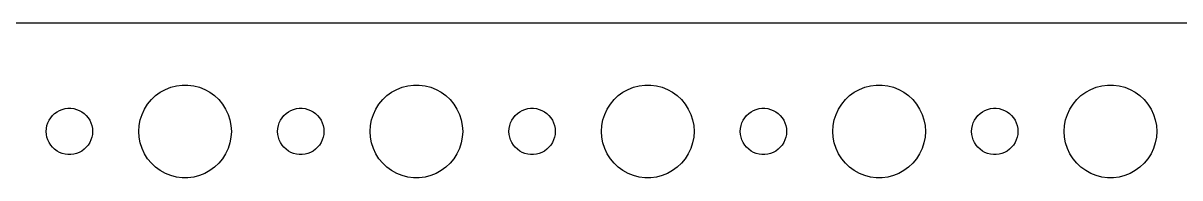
# Model space of a CAD drawing. Header units: metres. Extents: x -150 to 150, y -112 to 112.
# Drawn here: x -3 to 72, y 102 to 112 of the extents above; entities that cross this region are included whole.
import ezdxf

# ---------------------------------------------------------------- set-up
doc = ezdxf.new("R2010")
doc.units = ezdxf.units.M

msp = doc.modelspace()

# ---------------------------------------------------------------- linework, layer by layer
for p, q in [((144.814, 111.99), (-144.814, 111.99)), ((5.31308, 107.054), (5.58772, 107.312)), ((5.58772, 107.312), (5.89252, 107.533)), ((5.89252, 107.533), (6.22266, 107.714)), ((6.22266, 107.714), (6.57294, 107.853)), ((6.57294, 107.853), (6.93785, 107.947)), ((6.93785, 107.947), (7.31161, 107.994)), ((7.31161, 107.994), (7.68837, 107.994)), ((7.68837, 107.994), (8.06213, 107.947)), ((8.06213, 107.947), (8.42705, 107.853)), ((8.42705, 107.853), (8.77733, 107.714)), ((8.77733, 107.714), (9.10747, 107.533)), ((9.10747, 107.533), (9.41226, 107.312)), ((9.41226, 107.312), (9.6869, 107.054)), ((20.3131, 107.054), (20.5877, 107.312)), ((20.5877, 107.312), (20.8925, 107.533)), ((20.8925, 107.533), (21.2227, 107.714)), ((21.2227, 107.714), (21.5729, 107.853)), ((21.5729, 107.853), (21.9379, 107.947)), ((21.9379, 107.947), (22.3116, 107.994)), ((22.3116, 107.994), (22.6884, 107.994)), ((22.6884, 107.994), (23.0621, 107.947)), ((23.0621, 107.947), (23.427, 107.853)), ((23.427, 107.853), (23.7773, 107.714)), ((23.7773, 107.714), (24.1075, 107.533)), ((24.1075, 107.533), (24.4123, 107.312)), ((24.4123, 107.312), (24.6869, 107.054)), ((35.3131, 107.054), (35.5877, 107.312)), ((35.5877, 107.312), (35.8925, 107.533)), ((35.8925, 107.533), (36.2227, 107.714)), ((36.2227, 107.714), (36.5729, 107.853)), ((36.5729, 107.853), (36.9379, 107.947)), ((36.9379, 107.947), (37.3116, 107.994)), ((37.3116, 107.994), (37.6884, 107.994)), ((37.6884, 107.994), (38.0621, 107.947)), ((38.0621, 107.947), (38.427, 107.853)), ((38.427, 107.853), (38.7773, 107.714)), ((38.7773, 107.714), (39.1075, 107.533)), ((39.1075, 107.533), (39.4123, 107.312)), ((39.4123, 107.312), (39.6869, 107.054)), ((50.3131, 107.054), (50.5877, 107.312)), ((50.5877, 107.312), (50.8925, 107.533)), ((50.8925, 107.533), (51.2227, 107.714)), ((51.2227, 107.714), (51.5729, 107.853)), ((51.5729, 107.853), (51.9379, 107.947)), ((51.9379, 107.947), (52.3116, 107.994)), ((52.3116, 107.994), (52.6884, 107.994)), ((52.6884, 107.994), (53.0621, 107.947)), ((53.0621, 107.947), (53.427, 107.853)), ((53.427, 107.853), (53.7773, 107.714)), ((53.7773, 107.714), (54.1075, 107.533)), ((54.1075, 107.533), (54.4123, 107.312)), ((54.4123, 107.312), (54.6869, 107.054)), ((65.3131, 107.054), (65.5877, 107.312)), ((65.5877, 107.312), (65.8925, 107.533)), ((65.8925, 107.533), (66.2227, 107.714)), ((66.2227, 107.714), (66.573, 107.853)), ((66.573, 107.853), (66.9379, 107.947)), ((66.9379, 107.947), (67.3116, 107.994)), ((67.3116, 107.994), (67.6884, 107.994)), ((67.6884, 107.994), (68.0621, 107.947)), ((68.0621, 107.947), (68.427, 107.853)), ((68.427, 107.853), (68.7773, 107.714)), ((68.7773, 107.714), (69.1075, 107.533)), ((69.1075, 107.533), (69.4123, 107.312)), ((69.4123, 107.312), (69.6869, 107.054)), ((4.87108, 106.445), (5.07294, 106.763)), ((5.07294, 106.763), (5.31308, 107.054)), ((9.6869, 107.054), (9.92705, 106.763)), ((9.92705, 106.763), (10.1289, 106.445)), ((19.8711, 106.445), (20.0729, 106.763)), ((20.0729, 106.763), (20.3131, 107.054)), ((24.6869, 107.054), (24.927, 106.763)), ((24.927, 106.763), (25.1289, 106.445)), ((34.8711, 106.445), (35.0729, 106.763)), ((35.0729, 106.763), (35.3131, 107.054)), ((39.6869, 107.054), (39.927, 106.763)), ((39.927, 106.763), (40.1289, 106.445)), ((49.8711, 106.445), (50.0729, 106.763)), ((50.0729, 106.763), (50.3131, 107.054)), ((54.6869, 107.054), (54.927, 106.763)), ((54.927, 106.763), (55.1289, 106.445)), ((64.8711, 106.445), (65.073, 106.763)), ((65.073, 106.763), (65.3131, 107.054)), ((69.6869, 107.054), (69.927, 106.763)), ((69.927, 106.763), (70.1289, 106.445)), ((-1.31445, 105.723), (-1.21352, 105.882)), ((-1.21352, 105.882), (-1.09344, 106.027)), ((-1.09344, 106.027), (-0.95613, 106.156)), ((-0.95613, 106.156), (-0.80373, 106.266)), ((-0.80373, 106.266), (-0.63866, 106.357)), ((-0.63866, 106.357), (-0.46352, 106.427)), ((-0.46352, 106.427), (-0.28107, 106.473)), ((-0.28107, 106.473), (-0.09418, 106.497)), ((-0.09418, 106.497), (0.09418, 106.497)), ((0.09418, 106.497), (0.28107, 106.473)), ((0.28107, 106.473), (0.46352, 106.427)), ((0.46352, 106.427), (0.63866, 106.357)), ((0.63866, 106.357), (0.80373, 106.266)), ((0.80373, 106.266), (0.95613, 106.156)), ((0.95613, 106.156), (1.09344, 106.027)), ((1.09344, 106.027), (1.21352, 105.882)), ((1.21352, 105.882), (1.31445, 105.723)), ((4.59424, 105.746), (4.71066, 106.104)), ((4.71066, 106.104), (4.87108, 106.445)), ((10.1289, 106.445), (10.2893, 106.104)), ((10.2893, 106.104), (10.4057, 105.746)), ((13.6855, 105.723), (13.7865, 105.882)), ((13.7865, 105.882), (13.9065, 106.027)), ((13.9065, 106.027), (14.0439, 106.156)), ((14.0439, 106.156), (14.1963, 106.266)), ((14.1963, 106.266), (14.3613, 106.357)), ((14.3613, 106.357), (14.5365, 106.427)), ((14.5365, 106.427), (14.7189, 106.473)), ((14.7189, 106.473), (14.9058, 106.497)), ((14.9058, 106.497), (15.0942, 106.497)), ((15.0942, 106.497), (15.2811, 106.473)), ((15.2811, 106.473), (15.4635, 106.427)), ((15.4635, 106.427), (15.6387, 106.357)), ((15.6387, 106.357), (15.8037, 106.266)), ((15.8037, 106.266), (15.9561, 106.156)), ((15.9561, 106.156), (16.0934, 106.027)), ((16.0934, 106.027), (16.2135, 105.882)), ((16.2135, 105.882), (16.3145, 105.723)), ((19.5942, 105.746), (19.7107, 106.104)), ((19.7107, 106.104), (19.8711, 106.445)), ((25.1289, 106.445), (25.2893, 106.104)), ((25.2893, 106.104), (25.4057, 105.746)), ((28.6855, 105.723), (28.7865, 105.882)), ((28.7865, 105.882), (28.9065, 106.027)), ((28.9065, 106.027), (29.0439, 106.156)), ((29.0439, 106.156), (29.1963, 106.266)), ((29.1963, 106.266), (29.3613, 106.357)), ((29.3613, 106.357), (29.5365, 106.427)), ((29.5365, 106.427), (29.7189, 106.473)), ((29.7189, 106.473), (29.9058, 106.497)), ((29.9058, 106.497), (30.0942, 106.497)), ((30.0942, 106.497), (30.2811, 106.473)), ((30.2811, 106.473), (30.4635, 106.427)), ((30.4635, 106.427), (30.6387, 106.357)), ((30.6387, 106.357), (30.8037, 106.266)), ((30.8037, 106.266), (30.9561, 106.156)), ((30.9561, 106.156), (31.0934, 106.027)), ((31.0934, 106.027), (31.2135, 105.882)), ((31.2135, 105.882), (31.3145, 105.723)), ((34.5942, 105.746), (34.7107, 106.104)), ((34.7107, 106.104), (34.8711, 106.445)), ((40.1289, 106.445), (40.2893, 106.104)), ((40.2893, 106.104), (40.4057, 105.746)), ((43.6855, 105.723), (43.7865, 105.882)), ((43.7865, 105.882), (43.9065, 106.027)), ((43.9065, 106.027), (44.0439, 106.156)), ((44.0439, 106.156), (44.1963, 106.266)), ((44.1963, 106.266), (44.3613, 106.357)), ((44.3613, 106.357), (44.5365, 106.427)), ((44.5365, 106.427), (44.7189, 106.473)), ((44.7189, 106.473), (44.9058, 106.497)), ((44.9058, 106.497), (45.0942, 106.497)), ((45.0942, 106.497), (45.2811, 106.473)), ((45.2811, 106.473), (45.4635, 106.427)), ((45.4635, 106.427), (45.6387, 106.357)), ((45.6387, 106.357), (45.8037, 106.266)), ((45.8037, 106.266), (45.9561, 106.156)), ((45.9561, 106.156), (46.0934, 106.027)), ((46.0934, 106.027), (46.2135, 105.882)), ((46.2135, 105.882), (46.3145, 105.723)), ((49.5942, 105.746), (49.7107, 106.104)), ((49.7107, 106.104), (49.8711, 106.445)), ((55.1289, 106.445), (55.2893, 106.104)), ((55.2893, 106.104), (55.4057, 105.746)), ((58.6855, 105.723), (58.7865, 105.882)), ((58.7865, 105.882), (58.9065, 106.027)), ((58.9065, 106.027), (59.0439, 106.156)), ((59.0439, 106.156), (59.1963, 106.266)), ((59.1963, 106.266), (59.3613, 106.357)), ((59.3613, 106.357), (59.5365, 106.427)), ((59.5365, 106.427), (59.7189, 106.473)), ((59.7189, 106.473), (59.9058, 106.497)), ((59.9058, 106.497), (60.0942, 106.497)), ((60.0942, 106.497), (60.2811, 106.473)), ((60.2811, 106.473), (60.4635, 106.427)), ((60.4635, 106.427), (60.6387, 106.357)), ((60.6387, 106.357), (60.8037, 106.266)), ((60.8037, 106.266), (60.9561, 106.156)), ((60.9561, 106.156), (61.0934, 106.027)), ((61.0934, 106.027), (61.2135, 105.882)), ((61.2135, 105.882), (61.3145, 105.723)), ((64.5943, 105.746), (64.7107, 106.104)), ((64.7107, 106.104), (64.8711, 106.445)), ((70.1289, 106.445), (70.2893, 106.104)), ((70.2893, 106.104), (70.4057, 105.746)), ((-1.5, 105), (-1.48816, 105.188)), ((-1.48816, 104.812), (-1.5, 105)), ((-1.48816, 105.188), (-1.45287, 105.373)), ((-1.45287, 105.373), (-1.39465, 105.552)), ((-1.39465, 105.552), (-1.31445, 105.723)), ((1.31445, 105.723), (1.39465, 105.552)), ((1.39465, 105.552), (1.45287, 105.373)), ((1.45287, 105.373), (1.48816, 105.188)), ((1.48816, 105.188), (1.5, 105)), ((1.5, 105), (1.48816, 104.812)), ((4.5, 105), (4.52365, 105.376)), ((4.52365, 104.624), (4.5, 105)), ((4.52365, 105.376), (4.59424, 105.746)), ((10.4057, 105.746), (10.4763, 105.376)), ((10.4763, 105.376), (10.5, 105)), ((10.5, 105), (10.4763, 104.624)), ((13.5, 105), (13.5118, 105.188)), ((13.5118, 104.812), (13.5, 105)), ((13.5118, 105.188), (13.5471, 105.373)), ((13.5471, 105.373), (13.6053, 105.552)), ((13.6053, 105.552), (13.6855, 105.723)), ((16.3145, 105.723), (16.3947, 105.552)), ((16.3947, 105.552), (16.4529, 105.373)), ((16.4529, 105.373), (16.4882, 105.188)), ((16.4882, 105.188), (16.5, 105)), ((16.5, 105), (16.4882, 104.812)), ((19.5, 105), (19.5237, 105.376)), ((19.5237, 104.624), (19.5, 105)), ((19.5237, 105.376), (19.5942, 105.746)), ((25.4057, 105.746), (25.4763, 105.376)), ((25.4763, 105.376), (25.5, 105)), ((25.5, 105), (25.4763, 104.624)), ((28.5, 105), (28.5118, 105.188)), ((28.5118, 104.812), (28.5, 105)), ((28.5118, 105.188), (28.5471, 105.373)), ((28.5471, 105.373), (28.6053, 105.552)), ((28.6053, 105.552), (28.6855, 105.723)), ((31.3145, 105.723), (31.3947, 105.552)), ((31.3947, 105.552), (31.4529, 105.373)), ((31.4529, 105.373), (31.4882, 105.188)), ((31.4882, 105.188), (31.5, 105)), ((31.5, 105), (31.4882, 104.812)), ((34.5, 105), (34.5237, 105.376)), ((34.5237, 104.624), (34.5, 105)), ((34.5237, 105.376), (34.5942, 105.746)), ((40.4057, 105.746), (40.4763, 105.376)), ((40.4763, 105.376), (40.5, 105)), ((40.5, 105), (40.4763, 104.624)), ((43.5, 105), (43.5118, 105.188)), ((43.5118, 104.812), (43.5, 105)), ((43.5118, 105.188), (43.5471, 105.373)), ((43.5471, 105.373), (43.6053, 105.552)), ((43.6053, 105.552), (43.6855, 105.723)), ((46.3145, 105.723), (46.3947, 105.552)), ((46.3947, 105.552), (46.4529, 105.373)), ((46.4529, 105.373), (46.4882, 105.188)), ((46.4882, 105.188), (46.5, 105)), ((46.5, 105), (46.4882, 104.812)), ((49.5, 105), (49.5237, 105.376)), ((49.5237, 104.624), (49.5, 105)), ((49.5237, 105.376), (49.5942, 105.746)), ((55.4057, 105.746), (55.4763, 105.376)), ((55.4763, 105.376), (55.5, 105)), ((55.5, 105), (55.4763, 104.624)), ((58.5, 105), (58.5118, 105.188)), ((58.5118, 104.812), (58.5, 105)), ((58.5118, 105.188), (58.5471, 105.373)), ((58.5471, 105.373), (58.6053, 105.552)), ((58.6053, 105.552), (58.6855, 105.723)), ((61.3145, 105.723), (61.3947, 105.552)), ((61.3947, 105.552), (61.4529, 105.373)), ((61.4529, 105.373), (61.4882, 105.188)), ((61.4882, 105.188), (61.5, 105)), ((61.5, 105), (61.4882, 104.812)), ((64.5, 105), (64.5237, 105.376)), ((64.5237, 104.624), (64.5, 105)), ((64.5237, 105.376), (64.5943, 105.746)), ((70.4057, 105.746), (70.4763, 105.376)), ((70.4763, 105.376), (70.5, 105)), ((70.5, 105), (70.4763, 104.624)), ((-1.45287, 104.627), (-1.48816, 104.812)), ((-1.39465, 104.448), (-1.45287, 104.627)), ((-1.31445, 104.277), (-1.39465, 104.448)), ((-1.21352, 104.118), (-1.31445, 104.277)), ((1.31445, 104.277), (1.21352, 104.118)), ((1.39465, 104.448), (1.31445, 104.277)), ((1.45287, 104.627), (1.39465, 104.448)), ((1.48816, 104.812), (1.45287, 104.627)), ((4.59424, 104.254), (4.52365, 104.624)), ((4.71066, 103.896), (4.59424, 104.254)), ((10.4057, 104.254), (10.2893, 103.896)), ((10.4763, 104.624), (10.4057, 104.254)), ((13.5471, 104.627), (13.5118, 104.812)), ((13.6053, 104.448), (13.5471, 104.627)), ((13.6855, 104.277), (13.6053, 104.448)), ((13.7865, 104.118), (13.6855, 104.277)), ((16.3145, 104.277), (16.2135, 104.118)), ((16.3947, 104.448), (16.3145, 104.277)), ((16.4529, 104.627), (16.3947, 104.448)), ((16.4882, 104.812), (16.4529, 104.627)), ((19.5942, 104.254), (19.5237, 104.624)), ((19.7107, 103.896), (19.5942, 104.254)), ((25.4057, 104.254), (25.2893, 103.896)), ((25.4763, 104.624), (25.4057, 104.254)), ((28.5471, 104.627), (28.5118, 104.812)), ((28.6053, 104.448), (28.5471, 104.627)), ((28.6855, 104.277), (28.6053, 104.448)), ((28.7865, 104.118), (28.6855, 104.277)), ((31.3145, 104.277), (31.2135, 104.118)), ((31.3947, 104.448), (31.3145, 104.277)), ((31.4529, 104.627), (31.3947, 104.448)), ((31.4882, 104.812), (31.4529, 104.627)), ((34.5942, 104.254), (34.5237, 104.624)), ((34.7107, 103.896), (34.5942, 104.254)), ((40.4057, 104.254), (40.2893, 103.896)), ((40.4763, 104.624), (40.4057, 104.254)), ((43.5471, 104.627), (43.5118, 104.812)), ((43.6053, 104.448), (43.5471, 104.627)), ((43.6855, 104.277), (43.6053, 104.448)), ((43.7865, 104.118), (43.6855, 104.277)), ((46.3145, 104.277), (46.2135, 104.118)), ((46.3947, 104.448), (46.3145, 104.277)), ((46.4529, 104.627), (46.3947, 104.448)), ((46.4882, 104.812), (46.4529, 104.627)), ((49.5942, 104.254), (49.5237, 104.624)), ((49.7107, 103.896), (49.5942, 104.254)), ((55.4057, 104.254), (55.2893, 103.896)), ((55.4763, 104.624), (55.4057, 104.254)), ((58.5471, 104.627), (58.5118, 104.812)), ((58.6053, 104.448), (58.5471, 104.627)), ((58.6855, 104.277), (58.6053, 104.448)), ((58.7865, 104.118), (58.6855, 104.277)), ((61.3145, 104.277), (61.2135, 104.118)), ((61.3947, 104.448), (61.3145, 104.277)), ((61.4529, 104.627), (61.3947, 104.448)), ((61.4882, 104.812), (61.4529, 104.627)), ((64.5943, 104.254), (64.5237, 104.624)), ((64.7107, 103.896), (64.5943, 104.254)), ((70.4057, 104.254), (70.2893, 103.896)), ((70.4763, 104.624), (70.4057, 104.254)), ((-1.09344, 103.973), (-1.21352, 104.118)), ((-0.95613, 103.844), (-1.09344, 103.973)), ((-0.80373, 103.734), (-0.95613, 103.844)), ((-0.63866, 103.643), (-0.80373, 103.734)), ((-0.46352, 103.573), (-0.63866, 103.643)), ((-0.28107, 103.527), (-0.46352, 103.573)), ((-0.09418, 103.503), (-0.28107, 103.527)), ((0.09418, 103.503), (-0.09418, 103.503)), ((0.28107, 103.527), (0.09418, 103.503)), ((0.46352, 103.573), (0.28107, 103.527)), ((0.63866, 103.643), (0.46352, 103.573)), ((0.80373, 103.734), (0.63866, 103.643)), ((0.95613, 103.844), (0.80373, 103.734)), ((1.09344, 103.973), (0.95613, 103.844)), ((1.21352, 104.118), (1.09344, 103.973)), ((4.87108, 103.555), (4.71066, 103.896)), ((5.07294, 103.237), (4.87108, 103.555)), ((10.1289, 103.555), (9.92705, 103.237)), ((10.2893, 103.896), (10.1289, 103.555)), ((13.9065, 103.973), (13.7865, 104.118)), ((14.0439, 103.844), (13.9065, 103.973)), ((14.1963, 103.734), (14.0439, 103.844)), ((14.3613, 103.643), (14.1963, 103.734)), ((14.5365, 103.573), (14.3613, 103.643)), ((14.7189, 103.527), (14.5365, 103.573)), ((14.9058, 103.503), (14.7189, 103.527)), ((15.0942, 103.503), (14.9058, 103.503)), ((15.2811, 103.527), (15.0942, 103.503)), ((15.4635, 103.573), (15.2811, 103.527)), ((15.6387, 103.643), (15.4635, 103.573)), ((15.8037, 103.734), (15.6387, 103.643)), ((15.9561, 103.844), (15.8037, 103.734)), ((16.0934, 103.973), (15.9561, 103.844)), ((16.2135, 104.118), (16.0934, 103.973)), ((19.8711, 103.555), (19.7107, 103.896)), ((20.0729, 103.237), (19.8711, 103.555)), ((25.1289, 103.555), (24.927, 103.237)), ((25.2893, 103.896), (25.1289, 103.555)), ((28.9065, 103.973), (28.7865, 104.118)), ((29.0439, 103.844), (28.9065, 103.973)), ((29.1963, 103.734), (29.0439, 103.844)), ((29.3613, 103.643), (29.1963, 103.734)), ((29.5365, 103.573), (29.3613, 103.643)), ((29.7189, 103.527), (29.5365, 103.573)), ((29.9058, 103.503), (29.7189, 103.527)), ((30.0942, 103.503), (29.9058, 103.503)), ((30.2811, 103.527), (30.0942, 103.503)), ((30.4635, 103.573), (30.2811, 103.527)), ((30.6387, 103.643), (30.4635, 103.573)), ((30.8037, 103.734), (30.6387, 103.643)), ((30.9561, 103.844), (30.8037, 103.734)), ((31.0934, 103.973), (30.9561, 103.844)), ((31.2135, 104.118), (31.0934, 103.973)), ((34.8711, 103.555), (34.7107, 103.896)), ((35.0729, 103.237), (34.8711, 103.555)), ((40.1289, 103.555), (39.927, 103.237)), ((40.2893, 103.896), (40.1289, 103.555)), ((43.9065, 103.973), (43.7865, 104.118)), ((44.0439, 103.844), (43.9065, 103.973)), ((44.1963, 103.734), (44.0439, 103.844)), ((44.3613, 103.643), (44.1963, 103.734)), ((44.5365, 103.573), (44.3613, 103.643)), ((44.7189, 103.527), (44.5365, 103.573)), ((44.9058, 103.503), (44.7189, 103.527)), ((45.0942, 103.503), (44.9058, 103.503)), ((45.2811, 103.527), (45.0942, 103.503)), ((45.4635, 103.573), (45.2811, 103.527)), ((45.6387, 103.643), (45.4635, 103.573)), ((45.8037, 103.734), (45.6387, 103.643)), ((45.9561, 103.844), (45.8037, 103.734)), ((46.0934, 103.973), (45.9561, 103.844)), ((46.2135, 104.118), (46.0934, 103.973)), ((49.8711, 103.555), (49.7107, 103.896)), ((50.0729, 103.237), (49.8711, 103.555)), ((55.1289, 103.555), (54.927, 103.237)), ((55.2893, 103.896), (55.1289, 103.555)), ((58.9065, 103.973), (58.7865, 104.118)), ((59.0439, 103.844), (58.9065, 103.973)), ((59.1963, 103.734), (59.0439, 103.844)), ((59.3613, 103.643), (59.1963, 103.734)), ((59.5365, 103.573), (59.3613, 103.643)), ((59.7189, 103.527), (59.5365, 103.573)), ((59.9058, 103.503), (59.7189, 103.527)), ((60.0942, 103.503), (59.9058, 103.503)), ((60.2811, 103.527), (60.0942, 103.503)), ((60.4635, 103.573), (60.2811, 103.527)), ((60.6387, 103.643), (60.4635, 103.573)), ((60.8037, 103.734), (60.6387, 103.643)), ((60.9561, 103.844), (60.8037, 103.734)), ((61.0934, 103.973), (60.9561, 103.844)), ((61.2135, 104.118), (61.0934, 103.973)), ((64.8711, 103.555), (64.7107, 103.896)), ((65.073, 103.237), (64.8711, 103.555)), ((70.1289, 103.555), (69.927, 103.237)), ((70.2893, 103.896), (70.1289, 103.555)), ((5.31308, 102.946), (5.07294, 103.237)), ((5.58772, 102.688), (5.31308, 102.946)), ((9.6869, 102.946), (9.41226, 102.688)), ((9.92705, 103.237), (9.6869, 102.946)), ((20.3131, 102.946), (20.0729, 103.237)), ((20.5877, 102.688), (20.3131, 102.946)), ((24.6869, 102.946), (24.4123, 102.688)), ((24.927, 103.237), (24.6869, 102.946)), ((35.3131, 102.946), (35.0729, 103.237)), ((35.5877, 102.688), (35.3131, 102.946)), ((39.6869, 102.946), (39.4123, 102.688)), ((39.927, 103.237), (39.6869, 102.946)), ((50.3131, 102.946), (50.0729, 103.237)), ((50.5877, 102.688), (50.3131, 102.946)), ((54.6869, 102.946), (54.4123, 102.688)), ((54.927, 103.237), (54.6869, 102.946)), ((65.3131, 102.946), (65.073, 103.237)), ((65.5877, 102.688), (65.3131, 102.946)), ((69.6869, 102.946), (69.4123, 102.688)), ((69.927, 103.237), (69.6869, 102.946)), ((5.89252, 102.467), (5.58772, 102.688)), ((6.22266, 102.286), (5.89252, 102.467)), ((6.57294, 102.147), (6.22266, 102.286)), ((6.93785, 102.053), (6.57294, 102.147)), ((7.31161, 102.006), (6.93785, 102.053)), ((7.68837, 102.006), (7.31161, 102.006)), ((8.06213, 102.053), (7.68837, 102.006)), ((8.42705, 102.147), (8.06213, 102.053)), ((8.77733, 102.286), (8.42705, 102.147)), ((9.10747, 102.467), (8.77733, 102.286)), ((9.41226, 102.688), (9.10747, 102.467)), ((20.8925, 102.467), (20.5877, 102.688)), ((21.2227, 102.286), (20.8925, 102.467)), ((21.5729, 102.147), (21.2227, 102.286)), ((21.9379, 102.053), (21.5729, 102.147)), ((22.3116, 102.006), (21.9379, 102.053)), ((22.6884, 102.006), (22.3116, 102.006)), ((23.0621, 102.053), (22.6884, 102.006)), ((23.427, 102.147), (23.0621, 102.053)), ((23.7773, 102.286), (23.427, 102.147)), ((24.1075, 102.467), (23.7773, 102.286)), ((24.4123, 102.688), (24.1075, 102.467)), ((35.8925, 102.467), (35.5877, 102.688)), ((36.2227, 102.286), (35.8925, 102.467)), ((36.5729, 102.147), (36.2227, 102.286)), ((36.9379, 102.053), (36.5729, 102.147)), ((37.3116, 102.006), (36.9379, 102.053)), ((37.6884, 102.006), (37.3116, 102.006)), ((38.0621, 102.053), (37.6884, 102.006)), ((38.427, 102.147), (38.0621, 102.053)), ((38.7773, 102.286), (38.427, 102.147)), ((39.1075, 102.467), (38.7773, 102.286)), ((39.4123, 102.688), (39.1075, 102.467)), ((50.8925, 102.467), (50.5877, 102.688)), ((51.2227, 102.286), (50.8925, 102.467)), ((51.5729, 102.147), (51.2227, 102.286)), ((51.9379, 102.053), (51.5729, 102.147)), ((52.3116, 102.006), (51.9379, 102.053)), ((52.6884, 102.006), (52.3116, 102.006)), ((53.0621, 102.053), (52.6884, 102.006)), ((53.427, 102.147), (53.0621, 102.053)), ((53.7773, 102.286), (53.427, 102.147)), ((54.1075, 102.467), (53.7773, 102.286)), ((54.4123, 102.688), (54.1075, 102.467)), ((65.8925, 102.467), (65.5877, 102.688)), ((66.2227, 102.286), (65.8925, 102.467)), ((66.573, 102.147), (66.2227, 102.286)), ((66.9379, 102.053), (66.573, 102.147)), ((67.3116, 102.006), (66.9379, 102.053)), ((67.6884, 102.006), (67.3116, 102.006)), ((68.0621, 102.053), (67.6884, 102.006)), ((68.427, 102.147), (68.0621, 102.053)), ((68.7773, 102.286), (68.427, 102.147)), ((69.1075, 102.467), (68.7773, 102.286)), ((69.4123, 102.688), (69.1075, 102.467))]:
    msp.add_line(p, q)

doc.saveas('drawing.dxf')
